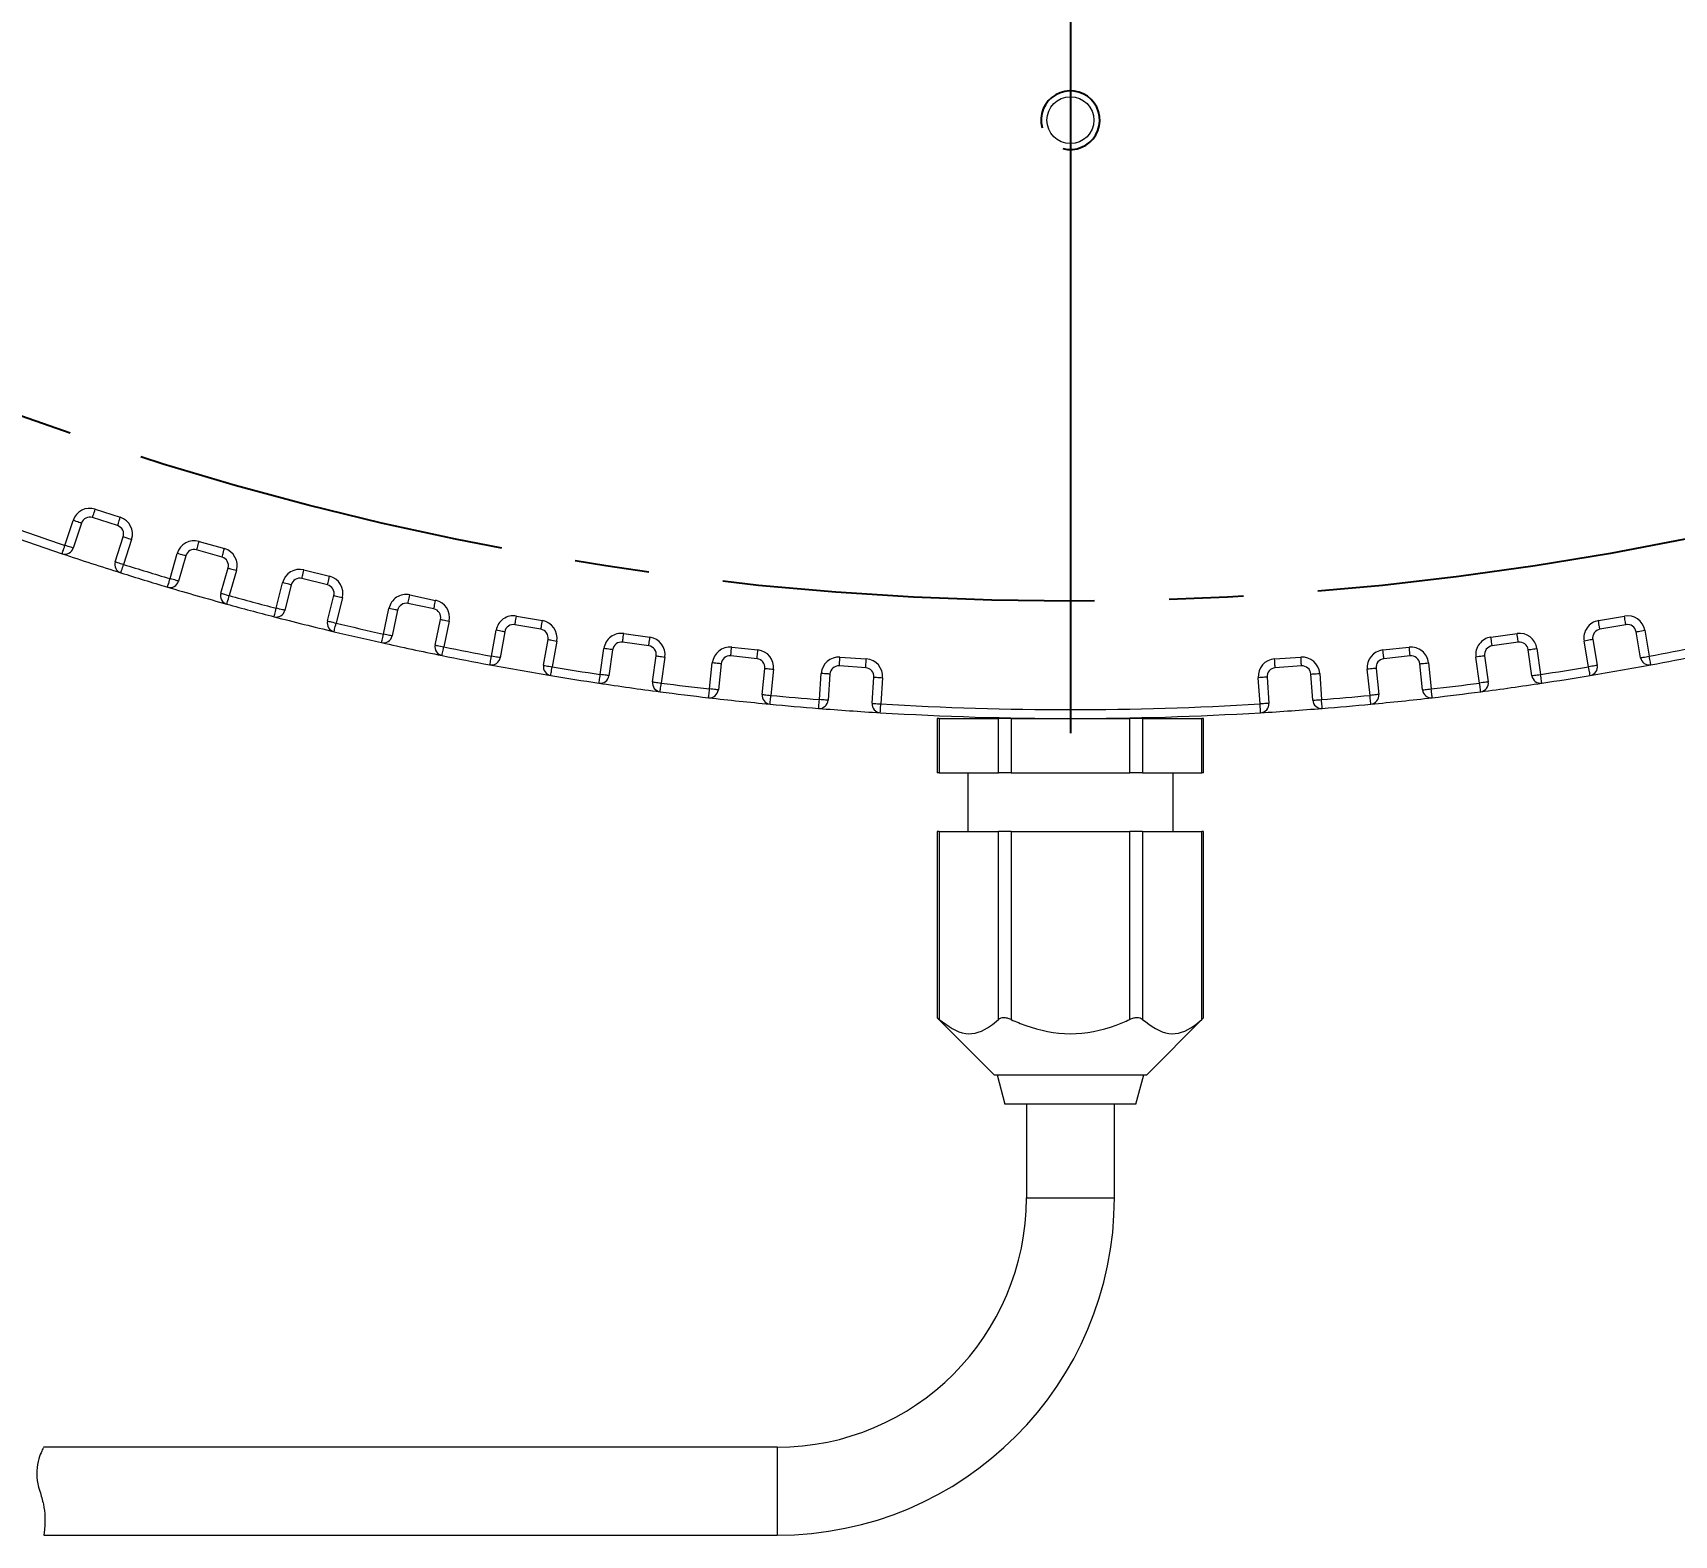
# Model space of a CAD drawing. Header units: millimetres. Extents: x 37 to 851, y 144 to 480.
# Drawn here: x 667.6 to 723.6, y 183.7 to 234.9 of the extents above; entities that cross this region are included whole.
import ezdxf

# ---------------------------------------------------------------- set-up
doc = ezdxf.new("R2010")
doc.units = ezdxf.units.MM
doc.linetypes.add('CENTERX2', pattern=[20.32, 12.7, -2.54, 2.54, -2.54])
doc.layers.add('FORMAT', color=7, linetype='Continuous')
doc.styles.add('SLDTEXTSTYLE0', font='TXT', dxfattribs={"width": 0.7, "bigfont": 'bigfont'})
doc.dimstyles.new('SLDDIMSTYLE5', dxfattribs={"dimtxt": 3.031684, "dimasz": 3.302, "dimexe": 0, "dimexo": 0.0625, "dimgap": 0.757921, "dimtad": 1, "dimdec": 4, "dimzin": 12, "dimdsep": 46, "dimtxsty": 'SLDTEXTSTYLE0', "dimblk1": 'OPEN30', "dimblk2": 'OPEN30', "dimsah": 1, "dimcen": 0.09, "dimadec": 1, "dimazin": 3, "dimtfac": 1, "dimtdec": 1, "dimtofl": 0, "dimtmove": 0, "dimatfit": 3, "dimldrblk": 'OPEN30', "dimfxl": 1, "dimfrac": 2, "dimtolj": 1, "dimtzin": 12, "dimarcsym": 0})

# ---------------------------------------------------------------- blocks, each defined once
blk = doc.blocks.new('_OPEN30')
at = {"color": 0, "linetype": 'ByBlock', "lineweight": -2}
for p, q in [((-1, 0.267949), (0, 0)), ((0, 0), (-1, -0.267949)), ((0, 0), (-1, 0))]:
    blk.add_line(p, q, dxfattribs=at)
blk = doc.blocks.new('*D13')
at = {"layer": 'FORMAT'}
for p, q in [((703.012, 428.054), (703.012, 444.98)), ((776.551, 393.093), (791.702, 408.244))]:
    blk.add_line(p, q, dxfattribs=at)
blk.add_arc((703.012, 319.554), 124.426, 45, 90, dxfattribs=at)
at = {"layer": 'FORMAT', "xscale": 3.302, "yscale": 3.302}
for p, rotation in [((703.012, 443.98, 0.1), 179.2399266086), ((790.995, 407.537, 0.1), 315.7600733914)]:
    blk.add_blockref('_OPEN30', p, dxfattribs=dict(at, rotation=rotation))
at = {"layer": 'FORMAT', "insert": (747.694, 439.416, 0.1), "char_height": 2.6458, "attachment_point": 1, "rotation": 337.5, "style": 'SLDTEXTSTYLE0'}
blk.add_mtext('45°', dxfattribs=at)
blk = doc.blocks.new('SW_CENTERMARKSYMBOL_1')
at = {"layer": 'FORMAT', "color": 0}
blk.add_line((0, -1), (0, -108.5), dxfattribs=at)

msp = doc.modelspace()

# ---------------------------------------------------------------- linework, layer by layer
at = {"color": 7, "linetype": 'Continuous', "lineweight": 15}
for p, q in [((668.73408, 217.45442), (669.01061, 218.3055)), ((670.52991, 218.12729), (669.67396, 218.40541)), ((669.76666, 218.69073), (670.62261, 218.41261)), ((669.29593, 218.21279), (669.0194, 217.36171)), ((670.44598, 216.89819), (670.72252, 217.74927)), ((671.00784, 217.65656), (670.7313, 216.80548)), ((672.31818, 216.32032), (672.56485, 217.18054)), ((674.08943, 217.05547), (673.22429, 217.30354)), ((673.30699, 217.59192), (674.17212, 217.34384)), ((672.85323, 217.09785), (672.60656, 216.23763)), ((674.04846, 215.82418), (674.29512, 216.68439)), ((674.5835, 216.6017), (674.33683, 215.74149)), ((676.8835, 216.61733), (677.75677, 216.3996)), ((675.93968, 215.31201), (676.15617, 216.18031)), ((676.44726, 216.10773), (676.23077, 215.23943)), ((677.68419, 216.10851), (676.81093, 216.32624)), ((677.68621, 214.87654), (677.9027, 215.74485)), ((678.19379, 215.67227), (677.9773, 214.80397)), ((681.30981, 215.28759), (680.42948, 215.47471)), ((680.49185, 215.76815), (681.37219, 215.58103)), ((679.59416, 214.43069), (679.78022, 215.30602)), ((680.07366, 215.24364), (679.88761, 214.36832)), ((681.35483, 214.05644), (681.54088, 214.93177)), ((681.83433, 214.8694), (681.64827, 213.99407)), ((684.12764, 215.04543), (685.01397, 214.88914)), ((721.01051, 214.88914), (721.89684, 215.04543)), ((683.27717, 213.67745), (683.43257, 214.55873)), ((683.72801, 214.50664), (683.57261, 213.62535)), ((684.96187, 214.5937), (684.07555, 214.74999)), ((687.78644, 214.45003), (688.67768, 214.32478)), ((717.3468, 214.32478), (718.23805, 214.45003)), ((721.94893, 214.74999), (721.06261, 214.5937)), ((722.45187, 213.62535), (722.29647, 214.50664)), ((722.59191, 214.55873), (722.74731, 213.67745)), ((685.04983, 213.36488), (685.20522, 214.24616)), ((685.50066, 214.19407), (685.34527, 213.31279)), ((686.98423, 213.0532), (687.10877, 213.93937)), ((687.40585, 213.89762), (687.28131, 213.01145)), ((688.63593, 214.02769), (687.74469, 214.15295)), ((691.46378, 213.98268), (692.35885, 213.8886)), ((713.66563, 213.8886), (714.5607, 213.98268)), ((718.2798, 214.15295), (717.38856, 214.02769)), ((718.74317, 213.01145), (718.61863, 213.89762)), ((718.91571, 213.93937), (719.04025, 213.0532)), ((720.67921, 213.31279), (720.52382, 214.19407)), ((720.81926, 214.24616), (720.97466, 213.36488)), ((688.76671, 212.80269), (688.89126, 213.68886)), ((689.18834, 213.64711), (689.06379, 212.76094)), ((690.71081, 212.55871), (690.80435, 213.44868)), ((691.10271, 213.41732), (691.00917, 212.52735)), ((692.32749, 213.59025), (691.43242, 213.68432)), ((692.50095, 212.37056), (692.59449, 213.26053)), ((692.89285, 213.22918), (692.79931, 212.3392)), ((696.03208, 213.28191), (695.13427, 213.34469)), ((695.1552, 213.64396), (696.05301, 213.58118)), ((709.97147, 213.58118), (710.86928, 213.64396)), ((710.89021, 213.34469), (709.9924, 213.28191)), ((713.22517, 212.3392), (713.13163, 213.22918)), ((713.42999, 213.26053), (713.52353, 212.37056)), ((714.59206, 213.68432), (713.69699, 213.59025)), ((715.01531, 212.52735), (714.92177, 213.41732)), ((715.22013, 213.44868), (715.31367, 212.55871)), ((716.96069, 212.76094), (716.83615, 213.64711)), ((717.13323, 213.68886), (717.25777, 212.80269)), ((694.45238, 212.19457), (694.51481, 213.08727)), ((694.81408, 213.06635), (694.75165, 212.17364)), ((696.248, 212.06901), (696.31042, 212.96171)), ((696.60969, 212.94079), (696.54727, 212.04809)), ((709.47721, 212.04809), (709.41479, 212.94079)), ((709.71406, 212.96171), (709.77648, 212.06901)), ((711.27283, 212.17364), (711.21041, 213.06635)), ((711.50967, 213.08727), (711.5721, 212.19457)), ((698.47079, 211.55387), (698.47079, 209.70387)), ((698.53778, 211.55387), (698.47079, 211.55387)), ((698.53778, 211.55387), (698.53778, 209.70387)), ((698.53778, 211.55387), (700.5585, 211.55387)), ((700.01224, 211.59555), (700.01224, 211.55387)), ((700.5585, 209.70387), (700.5585, 211.55387)), ((700.99152, 211.55387), (700.5585, 211.55387)), ((700.99152, 211.55387), (700.99152, 209.70387)), ((700.99152, 211.55387), (705.03297, 211.55387)), ((705.03297, 209.70387), (705.03297, 211.55387)), ((705.46598, 211.55387), (705.03297, 211.55387)), ((705.46598, 211.55387), (705.46598, 209.70387)), ((705.46598, 211.55387), (707.48671, 211.55387)), ((706.01224, 211.55387), (706.01224, 211.59555)), ((707.48671, 209.70387), (707.48671, 211.55387)), ((707.55369, 211.55387), (707.48671, 211.55387)), ((707.55369, 209.70387), (707.55369, 211.55387)), ((698.53778, 209.70387), (698.47079, 209.70387)), ((698.53778, 209.70387), (700.5585, 209.70387)), ((699.51224, 209.70387), (699.51224, 207.70387)), ((700.99152, 209.70387), (700.5585, 209.70387)), ((700.99152, 209.70387), (705.03297, 209.70387)), ((705.46598, 209.70387), (705.03297, 209.70387)), ((705.46598, 209.70387), (707.48671, 209.70387)), ((706.51224, 207.70387), (706.51224, 209.70387)), ((707.55369, 209.70387), (707.48671, 209.70387)), ((698.47079, 207.70387), (698.47079, 201.34451)), ((698.53778, 207.70387), (698.47079, 207.70387)), ((698.53778, 207.70387), (698.53778, 201.28531)), ((698.53778, 207.70387), (700.5585, 207.70387)), ((700.5585, 201.28531), (700.5585, 207.70387)), ((700.99152, 207.70387), (700.5585, 207.70387)), ((700.99152, 207.70387), (700.99152, 201.28531)), ((700.99152, 207.70387), (705.03297, 207.70387)), ((705.03297, 201.28531), (705.03297, 207.70387)), ((705.46598, 207.70387), (705.03297, 207.70387)), ((705.46598, 207.70387), (705.46598, 201.28531)), ((705.46598, 207.70387), (707.48671, 207.70387)), ((707.48671, 201.28531), (707.48671, 207.70387)), ((707.55369, 207.70387), (707.48671, 207.70387)), ((707.55369, 201.34451), (707.55369, 207.70387)), ((698.47167, 201.34444), (700.41224, 199.40387)), ((705.61224, 199.40387), (707.55281, 201.34444)), ((700.41224, 199.40387), (705.61224, 199.40387)), ((700.51224, 199.40387), (700.78019, 198.40387)), ((705.24429, 198.40387), (705.51224, 199.40387)), ((705.24429, 198.40387), (700.78019, 198.40387)), ((701.51224, 198.40387), (701.51224, 195.20387)), ((704.51224, 195.20387), (704.51224, 198.40387)), ((693.01224, 186.70386), (668.00267, 186.70386)), ((668.01293, 183.70387), (693.01224, 183.70387))]:
    msp.add_line(p, q, dxfattribs=at)
at = {"color": 8, "linetype": 'Continuous', "lineweight": 15}
for p, q in [((701.51224, 195.20387), (704.51224, 195.20387)), ((693.01224, 186.70386), (693.01224, 183.70387))]:
    msp.add_line(p, q, dxfattribs=at)
at = {"color": 7, "linetype": 'Continuous', "lineweight": 15, "flags": 128}
for points in [[(669.29593, 218.21279), (669.29045, 218.21457), (669.27422, 218.21986), (669.24785, 218.22842), (669.21237, 218.23995), (669.16913, 218.254), (669.1198, 218.27002), (669.06628, 218.28742), (669.01061, 218.3055)], [(669.67396, 218.40541), (669.67574, 218.41089), (669.68101, 218.42713), (669.68958, 218.45349), (669.70111, 218.48898), (669.71516, 218.53222), (669.73118, 218.58154), (669.74858, 218.63506), (669.76666, 218.69073)], [(670.52991, 218.12729), (670.53169, 218.13278), (670.53696, 218.14901), (670.54553, 218.17538), (670.55706, 218.21086), (670.57111, 218.2541), (670.58714, 218.30342), (670.60453, 218.35695), (670.62261, 218.41261)], [(670.72252, 217.74927), (670.728, 217.74749), (670.74424, 217.74222), (670.7706, 217.73365), (670.80609, 217.72212), (670.84932, 217.70807), (670.89865, 217.69204), (670.95217, 217.67465), (671.00784, 217.65656)], [(668.6386, 217.17002), (668.64044, 217.17549), (668.64587, 217.19167), (668.65469, 217.21795), (668.66657, 217.25332), (668.68103, 217.29642), (668.69755, 217.34558), (668.71546, 217.39894), (668.73408, 217.45442)], [(669.0194, 217.36171), (669.01392, 217.3635), (668.99768, 217.36877), (668.97132, 217.37734), (668.93583, 217.38886), (668.8926, 217.40292), (668.84327, 217.41894), (668.78975, 217.43633), (668.73408, 217.45442)], [(672.85323, 217.09785), (672.84768, 217.09944), (672.83127, 217.10414), (672.80462, 217.11178), (672.76876, 217.12207), (672.72506, 217.1346), (672.6752, 217.1489), (672.62111, 217.16441), (672.56485, 217.18054)], [(673.22429, 217.30354), (673.22588, 217.30908), (673.23059, 217.32549), (673.23823, 217.35214), (673.24851, 217.388), (673.26104, 217.4317), (673.27534, 217.48156), (673.29085, 217.53566), (673.30699, 217.59192)], [(674.08943, 217.05547), (674.09102, 217.061), (674.09573, 217.07742), (674.10337, 217.10407), (674.11365, 217.13993), (674.12618, 217.18363), (674.14048, 217.23348), (674.15599, 217.28758), (674.17212, 217.34384)], [(670.44598, 216.89819), (670.45147, 216.89641), (670.4677, 216.89114), (670.49407, 216.88257), (670.52955, 216.87103), (670.57279, 216.85699), (670.62212, 216.84096), (670.67564, 216.82357), (670.7313, 216.80548)], [(670.64138, 216.51928), (670.64311, 216.52478), (670.64823, 216.54106), (670.65654, 216.56751), (670.66772, 216.6031), (670.68134, 216.64647), (670.69689, 216.69596), (670.71376, 216.74965), (670.7313, 216.80548)], [(674.29512, 216.68439), (674.30066, 216.6828), (674.31707, 216.6781), (674.34372, 216.67046), (674.37958, 216.66018), (674.42328, 216.64764), (674.47314, 216.63335), (674.52724, 216.61783), (674.5835, 216.6017)], [(676.81093, 216.32624), (676.81232, 216.33184), (676.81645, 216.3484), (676.82316, 216.37529), (676.83218, 216.4115), (676.84318, 216.45561), (676.85573, 216.50593), (676.86934, 216.56054), (676.8835, 216.61733)], [(672.23269, 216.03277), (672.23433, 216.03829), (672.23919, 216.05466), (672.2471, 216.08123), (672.25773, 216.11699), (672.27068, 216.16057), (672.28547, 216.21028), (672.3015, 216.26423), (672.31818, 216.32032)], [(672.60656, 216.23763), (672.60102, 216.23922), (672.58461, 216.24393), (672.55796, 216.25157), (672.5221, 216.26185), (672.4784, 216.27438), (672.42854, 216.28868), (672.37444, 216.30419), (672.31818, 216.32032)], [(676.44726, 216.10773), (676.44167, 216.10912), (676.4251, 216.11325), (676.3982, 216.11996), (676.362, 216.12899), (676.31789, 216.13998), (676.26757, 216.15253), (676.21296, 216.16615), (676.15617, 216.18031)], [(677.68419, 216.10851), (677.68559, 216.11411), (677.68972, 216.13067), (677.69642, 216.15757), (677.70545, 216.19377), (677.71645, 216.23788), (677.729, 216.2882), (677.74261, 216.34281), (677.75677, 216.3996)], [(674.04846, 215.82418), (674.054, 215.82259), (674.07041, 215.81789), (674.09706, 215.81024), (674.13292, 215.79996), (674.17662, 215.78743), (674.22648, 215.77313), (674.28057, 215.75762), (674.33683, 215.74149)], [(674.25696, 215.45232), (674.25849, 215.45788), (674.26304, 215.47433), (674.27042, 215.50105), (674.28035, 215.53702), (674.29246, 215.58083), (674.30627, 215.63083), (674.32125, 215.68507), (674.33683, 215.74149)], [(677.9027, 215.74485), (677.9083, 215.74345), (677.92486, 215.73932), (677.95176, 215.73262), (677.98796, 215.72359), (678.03207, 215.71259), (678.0824, 215.70004), (678.137, 215.68643), (678.19379, 215.67227)], [(680.42948, 215.47471), (680.43068, 215.48035), (680.43423, 215.49705), (680.43999, 215.52416), (680.44775, 215.56066), (680.4572, 215.60513), (680.46798, 215.65586), (680.47968, 215.7109), (680.49185, 215.76815)], [(681.30981, 215.28759), (681.31101, 215.29323), (681.31456, 215.30993), (681.32032, 215.33704), (681.32808, 215.37354), (681.33753, 215.41801), (681.34832, 215.46874), (681.36002, 215.52379), (681.37219, 215.58103)], [(675.86427, 215.02164), (675.86572, 215.02722), (675.87001, 215.04374), (675.87698, 215.07057), (675.88636, 215.10668), (675.89778, 215.15069), (675.91082, 215.20089), (675.92497, 215.25536), (675.93968, 215.31201)], [(676.23077, 215.23943), (676.22518, 215.24082), (676.20861, 215.24495), (676.18171, 215.25166), (676.14551, 215.26069), (676.1014, 215.27169), (676.05107, 215.28423), (675.99647, 215.29784), (675.93968, 215.31201)], [(677.68621, 214.87654), (677.69181, 214.87515), (677.70837, 214.87102), (677.73527, 214.86432), (677.77147, 214.85529), (677.81558, 214.84429), (677.86591, 214.83174), (677.92051, 214.81813), (677.9773, 214.80397)], [(680.07366, 215.24364), (680.06802, 215.24484), (680.05132, 215.24839), (680.02421, 215.25415), (679.98771, 215.26191), (679.94325, 215.27136), (679.89251, 215.28215), (679.83747, 215.29384), (679.78022, 215.30602)], [(681.54088, 214.93177), (681.54652, 214.93058), (681.56322, 214.92703), (681.59034, 214.92126), (681.62683, 214.91351), (681.6713, 214.90405), (681.72203, 214.89327), (681.77708, 214.88157), (681.83433, 214.8694)], [(684.07555, 214.74999), (684.07655, 214.75567), (684.07951, 214.77247), (684.08433, 214.79978), (684.0908, 214.83652), (684.0987, 214.88129), (684.10771, 214.93237), (684.11748, 214.98779), (684.12764, 215.04543)], [(684.96187, 214.5937), (684.96287, 214.59938), (684.96584, 214.61619), (684.97065, 214.6435), (684.97713, 214.68024), (684.98503, 214.72501), (684.99403, 214.77609), (685.0038, 214.8315), (685.01397, 214.88914)], [(721.06261, 214.5937), (721.06161, 214.59938), (721.05864, 214.61619), (721.05383, 214.6435), (721.04735, 214.68024), (721.03946, 214.72501), (721.03045, 214.77609), (721.02068, 214.8315), (721.01051, 214.88914)], [(721.94893, 214.74999), (721.94793, 214.75567), (721.94497, 214.77247), (721.94016, 214.79978), (721.93368, 214.83652), (721.92578, 214.88129), (721.91678, 214.93237), (721.907, 214.98779), (721.89684, 215.04543)], [(677.90757, 214.51219), (677.90891, 214.51779), (677.91287, 214.5344), (677.91932, 214.56136), (677.92799, 214.59765), (677.93856, 214.64187), (677.95062, 214.69231), (677.9637, 214.74704), (677.9773, 214.80397)], [(679.52893, 214.13786), (679.53018, 214.1435), (679.5339, 214.16016), (679.53992, 214.18722), (679.54804, 214.22363), (679.55792, 214.268), (679.5692, 214.31863), (679.58144, 214.37356), (679.59416, 214.43069)], [(679.88761, 214.36832), (679.88197, 214.36951), (679.86527, 214.37306), (679.83815, 214.37883), (679.80166, 214.38659), (679.75719, 214.39603), (679.70646, 214.40682), (679.65141, 214.41852), (679.59416, 214.43069)], [(683.72801, 214.50664), (683.72233, 214.50764), (683.70552, 214.5106), (683.67822, 214.51542), (683.64148, 214.5219), (683.59671, 214.52979), (683.54563, 214.53879), (683.49021, 214.54857), (683.43257, 214.55873)], [(687.74469, 214.15295), (687.74549, 214.15866), (687.74786, 214.17556), (687.75172, 214.20302), (687.75691, 214.23996), (687.76324, 214.28498), (687.77046, 214.33634), (687.77829, 214.39207), (687.78644, 214.45003)], [(688.63593, 214.02769), (688.63673, 214.0334), (688.6391, 214.0503), (688.64296, 214.07776), (688.64815, 214.11471), (688.65448, 214.15972), (688.6617, 214.21109), (688.66953, 214.26682), (688.67768, 214.32478)], [(717.38856, 214.02769), (717.38775, 214.0334), (717.38538, 214.0503), (717.38152, 214.07776), (717.37633, 214.11471), (717.37, 214.15972), (717.36278, 214.21109), (717.35495, 214.26682), (717.3468, 214.32478)], [(718.2798, 214.15295), (718.27899, 214.15866), (718.27662, 214.17556), (718.27276, 214.20302), (718.26757, 214.23996), (718.26124, 214.28498), (718.25402, 214.33634), (718.24619, 214.39207), (718.23805, 214.45003)], [(722.29647, 214.50664), (722.30215, 214.50764), (722.31896, 214.5106), (722.34626, 214.51542), (722.38301, 214.5219), (722.42778, 214.52979), (722.47885, 214.53879), (722.53428, 214.54857), (722.59191, 214.55873)], [(681.35483, 214.05644), (681.36046, 214.05525), (681.37716, 214.0517), (681.40428, 214.04594), (681.44077, 214.03817), (681.48524, 214.02873), (681.53597, 214.01795), (681.59102, 214.00624), (681.64827, 213.99407)], [(681.58876, 213.70004), (681.58991, 213.70568), (681.59329, 213.72242), (681.59879, 213.74959), (681.60619, 213.78616), (681.61521, 213.83071), (681.6255, 213.88155), (681.63666, 213.93671), (681.64827, 213.99407)], [(685.20522, 214.24616), (685.2109, 214.24517), (685.22771, 214.2422), (685.25501, 214.23739), (685.29175, 214.23091), (685.33652, 214.22302), (685.3876, 214.21401), (685.44303, 214.20423), (685.50066, 214.19407)], [(687.40585, 213.89762), (687.40014, 213.89842), (687.38324, 213.9008), (687.35579, 213.90466), (687.31884, 213.90985), (687.27382, 213.91618), (687.22246, 213.9234), (687.16673, 213.93123), (687.10877, 213.93937)], [(691.43242, 213.68432), (691.43303, 213.69006), (691.43481, 213.70704), (691.43771, 213.73461), (691.44161, 213.77171), (691.44636, 213.81692), (691.45178, 213.86851), (691.45767, 213.92448), (691.46378, 213.98268)], [(692.32749, 213.59025), (692.3281, 213.59598), (692.32988, 213.61296), (692.33278, 213.64053), (692.33668, 213.67764), (692.34143, 213.72285), (692.34685, 213.77443), (692.35274, 213.8304), (692.35885, 213.8886)], [(713.69699, 213.59025), (713.69638, 213.59598), (713.6946, 213.61296), (713.6917, 213.64053), (713.6878, 213.67764), (713.68305, 213.72285), (713.67763, 213.77443), (713.67175, 213.8304), (713.66563, 213.8886)], [(714.59206, 213.68432), (714.59145, 213.69006), (714.58967, 213.70704), (714.58677, 213.73461), (714.58287, 213.77171), (714.57812, 213.81692), (714.5727, 213.86851), (714.56682, 213.92448), (714.5607, 213.98268)], [(718.61863, 213.89762), (718.62434, 213.89842), (718.64124, 213.9008), (718.6687, 213.90466), (718.70564, 213.90985), (718.75066, 213.91618), (718.80202, 213.9234), (718.85775, 213.93123), (718.91571, 213.93937)], [(720.81926, 214.24616), (720.81358, 214.24517), (720.79677, 214.2422), (720.76947, 214.23739), (720.73273, 214.23091), (720.68796, 214.22302), (720.63688, 214.21401), (720.58146, 214.20423), (720.52382, 214.19407)], [(683.2222, 213.38252), (683.22326, 213.38819), (683.22639, 213.40498), (683.23147, 213.43223), (683.2383, 213.46891), (683.24663, 213.5136), (683.25614, 213.56459), (683.26645, 213.61991), (683.27717, 213.67745)], [(683.57261, 213.62535), (683.56694, 213.62635), (683.55013, 213.62932), (683.52282, 213.63413), (683.48608, 213.64061), (683.44131, 213.6485), (683.39023, 213.65751), (683.33481, 213.66728), (683.27717, 213.67745)], [(685.04983, 213.36488), (685.0555, 213.36388), (685.07232, 213.36092), (685.09962, 213.3561), (685.13636, 213.34962), (685.18113, 213.34173), (685.23221, 213.33272), (685.28763, 213.32295), (685.34527, 213.31279)], [(685.29606, 213.01685), (685.297, 213.02253), (685.2998, 213.03938), (685.30435, 213.06672), (685.31047, 213.10353), (685.31793, 213.14837), (685.32644, 213.19954), (685.33567, 213.25505), (685.34527, 213.31279)], [(688.89126, 213.68886), (688.89696, 213.68806), (688.91387, 213.68568), (688.94132, 213.68183), (688.97827, 213.67663), (689.02329, 213.6703), (689.07465, 213.66309), (689.13038, 213.65525), (689.18834, 213.64711)], [(691.10271, 213.41732), (691.09698, 213.41793), (691.08, 213.41972), (691.05243, 213.42261), (691.01532, 213.42651), (690.97011, 213.43126), (690.91853, 213.43669), (690.86256, 213.44257), (690.80435, 213.44868)], [(692.59449, 213.26053), (692.60023, 213.25993), (692.6172, 213.25815), (692.64477, 213.25525), (692.68188, 213.25135), (692.72709, 213.2466), (692.77867, 213.24118), (692.83464, 213.23529), (692.89285, 213.22918)], [(695.13427, 213.34469), (695.13468, 213.35044), (695.13587, 213.36747), (695.1378, 213.39512), (695.1404, 213.43235), (695.14357, 213.4777), (695.14719, 213.52943), (695.15112, 213.58557), (695.1552, 213.64396)], [(696.03208, 213.28191), (696.03248, 213.28766), (696.03367, 213.30469), (696.03561, 213.33234), (696.03821, 213.36956), (696.04138, 213.41491), (696.045, 213.46666), (696.04892, 213.5228), (696.05301, 213.58118)], [(709.9924, 213.28191), (709.992, 213.28766), (709.99081, 213.30469), (709.98887, 213.33234), (709.98627, 213.36956), (709.9831, 213.41491), (709.97948, 213.46666), (709.97556, 213.5228), (709.97147, 213.58118)], [(710.89021, 213.34469), (710.88981, 213.35044), (710.88862, 213.36747), (710.88668, 213.39512), (710.88408, 213.43235), (710.88091, 213.4777), (710.87729, 213.52943), (710.87337, 213.58557), (710.86928, 213.64396)], [(713.42999, 213.26053), (713.42426, 213.25993), (713.40728, 213.25815), (713.37971, 213.25525), (713.3426, 213.25135), (713.29739, 213.2466), (713.24581, 213.24118), (713.18984, 213.23529), (713.13163, 213.22918)], [(714.92177, 213.41732), (714.9275, 213.41793), (714.94448, 213.41972), (714.97205, 213.42261), (715.00916, 213.42651), (715.05437, 213.43126), (715.10595, 213.43669), (715.16192, 213.44257), (715.22013, 213.44868)], [(717.13323, 213.68886), (717.12752, 213.68806), (717.11061, 213.68568), (717.08316, 213.68183), (717.04621, 213.67663), (717.0012, 213.6703), (716.94983, 213.66309), (716.8941, 213.65525), (716.83615, 213.64711)], [(720.97466, 213.36488), (720.96898, 213.36388), (720.95217, 213.36092), (720.92486, 213.3561), (720.88812, 213.34962), (720.84335, 213.34173), (720.79227, 213.33272), (720.73685, 213.32295), (720.67921, 213.31279)], [(720.72843, 213.01685), (720.72748, 213.02253), (720.72468, 213.03938), (720.72013, 213.06672), (720.71401, 213.10353), (720.70655, 213.14837), (720.69805, 213.19954), (720.68881, 213.25505), (720.67921, 213.31279)], [(722.45187, 213.62535), (722.45754, 213.62635), (722.47436, 213.62932), (722.50166, 213.63413), (722.5384, 213.64061), (722.58317, 213.6485), (722.63425, 213.65751), (722.68967, 213.66728), (722.74731, 213.67745)], [(722.80228, 213.38252), (722.80123, 213.38819), (722.7981, 213.40498), (722.79302, 213.43223), (722.78618, 213.46891), (722.77785, 213.5136), (722.76835, 213.56459), (722.75803, 213.61991), (722.74731, 213.67745)], [(686.93958, 212.75654), (686.94044, 212.76224), (686.94298, 212.77912), (686.94711, 212.80653), (686.95266, 212.84343), (686.95943, 212.88839), (686.96714, 212.93968), (686.97552, 212.99532), (686.98423, 213.0532)], [(687.28131, 213.01145), (687.2756, 213.01225), (687.2587, 213.01463), (687.23124, 213.01849), (687.1943, 213.02367), (687.14928, 213.03001), (687.09792, 213.03722), (687.04219, 213.04506), (686.98423, 213.0532)], [(688.76671, 212.80269), (688.77242, 212.80188), (688.78933, 212.79951), (688.81678, 212.79565), (688.85372, 212.79046), (688.89874, 212.78413), (688.9501, 212.77692), (689.00583, 212.76908), (689.06379, 212.76094)], [(689.02494, 212.46346), (689.02569, 212.46918), (689.0279, 212.48611), (689.03149, 212.5136), (689.03632, 212.55059), (689.04221, 212.59567), (689.04892, 212.6471), (689.05621, 212.7029), (689.06379, 212.76094)], [(694.81408, 213.06635), (694.80833, 213.06675), (694.7913, 213.06794), (694.76364, 213.06987), (694.72642, 213.07247), (694.68107, 213.07565), (694.62933, 213.07926), (694.57319, 213.08319), (694.51481, 213.08727)], [(696.31042, 212.96171), (696.31617, 212.96131), (696.3332, 212.96012), (696.36086, 212.95818), (696.39808, 212.95558), (696.44343, 212.95241), (696.49517, 212.9488), (696.55131, 212.94487), (696.60969, 212.94079)], [(709.71406, 212.96171), (709.70831, 212.96131), (709.69128, 212.96012), (709.66362, 212.95818), (709.62641, 212.95558), (709.58106, 212.95241), (709.52932, 212.9488), (709.47317, 212.94487), (709.41479, 212.94079)], [(711.21041, 213.06635), (711.21616, 213.06675), (711.23319, 213.06794), (711.26084, 213.06987), (711.29806, 213.07247), (711.34341, 213.07565), (711.39515, 213.07926), (711.45129, 213.08319), (711.50967, 213.08727)], [(717.25777, 212.80269), (717.25206, 212.80188), (717.23516, 212.79951), (717.2077, 212.79565), (717.17076, 212.79046), (717.12574, 212.78413), (717.07438, 212.77692), (717.01865, 212.76908), (716.96069, 212.76094)], [(716.99954, 212.46346), (716.9988, 212.46918), (716.99659, 212.48611), (716.993, 212.5136), (716.98816, 212.55059), (716.98228, 212.59567), (716.97556, 212.6471), (716.96827, 212.7029), (716.96069, 212.76094)], [(718.74317, 213.01145), (718.74888, 213.01225), (718.76579, 213.01463), (718.79324, 213.01849), (718.83019, 213.02367), (718.8752, 213.03001), (718.92657, 213.03722), (718.9823, 213.04506), (719.04025, 213.0532)], [(719.0849, 212.75654), (719.08404, 212.76224), (719.0815, 212.77912), (719.07737, 212.80653), (719.07182, 212.84343), (719.06506, 212.88839), (719.05734, 212.93968), (719.04896, 212.99532), (719.04025, 213.0532)], [(690.67655, 212.26067), (690.67721, 212.2664), (690.67916, 212.28335), (690.68232, 212.3109), (690.68658, 212.34797), (690.69178, 212.39313), (690.6977, 212.44465), (690.70413, 212.50056), (690.71081, 212.55871)], [(691.00917, 212.52735), (691.00344, 212.52795), (690.98646, 212.52974), (690.95889, 212.53264), (690.92178, 212.53653), (690.87657, 212.54129), (690.82499, 212.54671), (690.76902, 212.55259), (690.71081, 212.55871)], [(692.50095, 212.37056), (692.50668, 212.36995), (692.52366, 212.36817), (692.55123, 212.36527), (692.58834, 212.36137), (692.63355, 212.35662), (692.68513, 212.3512), (692.7411, 212.34531), (692.79931, 212.3392)], [(692.77086, 212.04055), (692.77141, 212.04629), (692.77303, 212.06329), (692.77565, 212.09088), (692.77919, 212.12802), (692.7835, 212.17328), (692.78842, 212.22491), (692.79376, 212.28093), (692.79931, 212.3392)], [(694.42854, 211.89552), (694.429, 211.90127), (694.43035, 211.91828), (694.43256, 211.94592), (694.43552, 211.98311), (694.43914, 212.02843), (694.44326, 212.08013), (694.44773, 212.13623), (694.45238, 212.19457)], [(694.75165, 212.17364), (694.7459, 212.17405), (694.72887, 212.17524), (694.70122, 212.17718), (694.664, 212.17978), (694.61865, 212.18294), (694.56691, 212.18656), (694.51077, 212.19049), (694.45238, 212.19457)], [(711.27283, 212.17364), (711.27858, 212.17405), (711.29561, 212.17524), (711.32327, 212.17718), (711.36048, 212.17978), (711.40583, 212.18294), (711.45757, 212.18656), (711.51371, 212.19049), (711.5721, 212.19457)], [(711.59594, 211.89552), (711.59548, 211.90127), (711.59413, 211.91828), (711.59192, 211.94592), (711.58896, 211.98311), (711.58535, 212.02843), (711.58122, 212.08013), (711.57675, 212.13623), (711.5721, 212.19457)], [(713.52353, 212.37056), (713.5178, 212.36995), (713.50082, 212.36817), (713.47325, 212.36527), (713.43614, 212.36137), (713.39093, 212.35662), (713.33935, 212.3512), (713.28338, 212.34531), (713.22517, 212.3392)], [(713.25362, 212.04055), (713.25308, 212.04629), (713.25146, 212.06329), (713.24883, 212.09088), (713.24529, 212.12802), (713.24098, 212.17328), (713.23606, 212.22491), (713.23072, 212.28093), (713.22517, 212.3392)], [(715.01531, 212.52735), (715.02105, 212.52795), (715.03802, 212.52974), (715.06559, 212.53264), (715.1027, 212.53653), (715.14791, 212.54129), (715.19949, 212.54671), (715.25546, 212.55259), (715.31367, 212.55871)], [(715.34794, 212.26067), (715.34728, 212.2664), (715.34533, 212.28335), (715.34216, 212.3109), (715.3379, 212.34797), (715.33271, 212.39313), (715.32678, 212.44465), (715.32035, 212.50056), (715.31367, 212.55871)], [(696.248, 212.06901), (696.25375, 212.06861), (696.27078, 212.06742), (696.29843, 212.06548), (696.33565, 212.06288), (696.381, 212.05971), (696.43274, 212.05609), (696.48888, 212.05217), (696.54727, 212.04809)], [(696.52926, 211.74863), (696.52961, 211.75438), (696.53063, 211.77142), (696.53229, 211.7991), (696.53453, 211.83633), (696.53726, 211.88172), (696.54038, 211.93349), (696.54376, 211.98966), (696.54727, 212.04809)], [(709.77648, 212.06901), (709.77073, 212.06861), (709.7537, 212.06742), (709.72605, 212.06548), (709.68883, 212.06288), (709.64348, 212.05971), (709.59174, 212.05609), (709.5356, 212.05217), (709.47721, 212.04809)], [(709.49522, 211.74863), (709.49488, 211.75438), (709.49385, 211.77142), (709.49219, 211.7991), (709.48995, 211.83633), (709.48722, 211.88172), (709.48411, 211.93349), (709.48073, 211.98966), (709.47721, 212.04809)]]:
    msp.add_lwpolyline(points, dxfattribs=at)
at = {"color": 7, "linetype": 'Continuous', "lineweight": 15}
msp.add_circle((703.01224, 231.95387), 0.8, dxfattribs=at)
for centre, radius, start, end in [((669.58125, 218.12009), 0.6, 72, 162), ((669.58125, 218.12009), 0.3, 72, 162), ((670.4372, 217.84198), 0.6, 342, 72), ((703.01224, 319.55387), 108, 250.5586028, 251.4413972), ((703.01224, 319.55387), 107.7, 250.5586028, 251.4413972), ((670.4372, 217.84198), 0.3, 342, 72), ((668.73408, 217.45442), 0.3, 251.441397, 342), ((703.01224, 319.55387), 108, 251.4413972, 252.5586028), ((673.1416, 217.01516), 0.6, 74, 164), ((673.1416, 217.01516), 0.3, 74, 164), ((674.00674, 216.76708), 0.6, 344, 74), ((670.7313, 216.80548), 0.3, 162, 252.558603), ((703.01224, 319.55387), 107.7, 252.5586028, 253.4413972), ((674.00674, 216.76708), 0.3, 344, 74), ((676.73835, 216.03515), 0.6, 76, 166), ((703.01224, 319.55387), 108, 252.5586028, 253.4413972), ((672.31818, 216.32033), 0.3, 253.441397, 344), ((703.01224, 319.55387), 108, 253.4413972, 254.5586028), ((676.73835, 216.03515), 0.3, 76, 166), ((677.61162, 215.81742), 0.3, 346, 76), ((677.61162, 215.81742), 0.6, 346, 76), ((674.33683, 215.74149), 0.3, 164, 254.558603), ((703.01224, 319.55387), 108, 254.5586028, 255.4413972), ((703.01224, 319.55387), 107.7, 254.5586028, 255.4413972), ((680.36711, 215.18127), 0.6, 78, 168), ((680.36711, 215.18127), 0.3, 78, 168), ((681.24744, 214.99415), 0.6, 348, 78), ((675.93968, 215.31201), 0.3, 255.441397, 346), ((703.01224, 319.55387), 108, 255.4413972, 256.5586028), ((677.9773, 214.80397), 0.3, 166, 256.558603), ((681.24744, 214.99415), 0.3, 348, 78), ((684.02345, 214.45454), 0.6, 80, 170), ((684.90978, 214.29826), 0.6, 350, 80), ((721.1147, 214.29826), 0.6, 100, 190), ((722.00103, 214.45454), 0.6, 10, 100), ((703.01224, 319.55387), 108, 256.5586028, 257.4413972), ((703.01224, 319.55387), 107.7, 256.5586028, 257.4413972), ((679.59416, 214.43069), 0.3, 257.441397, 348), ((684.02345, 214.45454), 0.3, 80, 170), ((684.90978, 214.29826), 0.3, 350, 80), ((687.70293, 213.85587), 0.6, 82, 172), ((688.59417, 213.73061), 0.6, 352, 82), ((717.43031, 213.73061), 0.6, 98, 188), ((718.32155, 213.85587), 0.6, 8, 98), ((721.1147, 214.29826), 0.3, 100, 190), ((722.00103, 214.45454), 0.3, 10, 100), ((703.01224, 319.55387), 108, 257.4413972, 258.5586028), ((681.64827, 213.99407), 0.3, 168, 258.558603), ((703.01224, 319.55387), 107.7, 258.5586028, 259.4413972), ((687.70293, 213.85587), 0.3, 82, 172), ((688.59417, 213.73061), 0.3, 352, 82), ((691.40107, 213.38597), 0.6, 84, 174), ((692.29614, 213.29189), 0.6, 354, 84), ((713.72835, 213.29189), 0.6, 96, 186), ((714.62342, 213.38597), 0.6, 6, 96), ((717.43031, 213.73061), 0.3, 98, 188), ((718.32155, 213.85587), 0.3, 8, 98), ((703.01224, 319.55387), 107.7, 280.5586028, 281.4413972), ((703.01224, 319.55387), 108, 258.5586028, 259.4413972), ((683.27717, 213.67745), 0.3, 259.441397, 350), ((703.01224, 319.55387), 108, 259.4413972, 260.5586028), ((685.34527, 213.31279), 0.3, 170, 260.558603), ((703.01224, 319.55387), 107.7, 260.5586028, 261.4413972), ((691.40107, 213.38597), 0.3, 84, 174), ((692.29614, 213.29189), 0.3, 354, 84), ((695.11335, 213.04542), 0.6, 86, 176), ((695.11335, 213.04542), 0.3, 86, 176), ((696.01115, 212.98264), 0.3, 356, 86), ((696.01115, 212.98264), 0.6, 356, 86), ((710.01333, 212.98264), 0.6, 94, 184), ((710.01333, 212.98264), 0.3, 94, 184), ((710.91114, 213.04542), 0.6, 4, 94), ((710.91114, 213.04542), 0.3, 4, 94), ((713.72835, 213.29189), 0.3, 96, 186), ((714.62342, 213.38597), 0.3, 6, 96), ((703.01224, 319.55387), 107.7, 278.5586028, 279.4413972), ((703.01224, 319.55387), 108, 279.4413972, 280.5586028), ((720.67921, 213.31279), 0.3, 279.441397, 10), ((722.74731, 213.67745), 0.3, 190, 280.558603), ((703.01224, 319.55387), 108, 280.5586028, 281.4413972), ((703.01224, 319.55387), 108, 260.5586028, 261.4413972), ((686.98423, 213.0532), 0.3, 261.441397, 352), ((703.01224, 319.55387), 108, 261.4413972, 262.5586028), ((689.06379, 212.76094), 0.3, 172, 262.558603), ((703.01224, 319.55387), 107.7, 262.5586028, 263.4413972), ((703.01224, 319.55387), 107.7, 276.5586028, 277.4413972), ((716.96069, 212.76094), 0.3, 277.441397, 8), ((703.01224, 319.55387), 108, 277.4413972, 278.5586028), ((719.04025, 213.0532), 0.3, 188, 278.558603), ((703.01224, 319.55387), 108, 278.5586028, 279.4413972), ((703.01224, 319.55387), 108, 262.5586028, 263.4413972), ((690.71081, 212.55871), 0.3, 263.441397, 354), ((703.01224, 319.55387), 108, 263.4413972, 264.5586028), ((692.79931, 212.3392), 0.3, 174, 264.558603), ((703.01224, 319.55387), 107.7, 264.5586028, 265.4413972), ((694.45238, 212.19457), 0.3, 265.441397, 356), ((711.5721, 212.19457), 0.3, 184, 274.558603), ((703.01224, 319.55387), 107.7, 274.5586028, 275.4413972), ((713.22517, 212.3392), 0.3, 275.441397, 6), ((703.01224, 319.55387), 108, 275.4413972, 276.5586028), ((715.31367, 212.55871), 0.3, 186, 276.558603), ((703.01224, 319.55387), 108, 276.5586028, 277.4413972), ((703.01224, 319.55387), 108, 264.5586028, 265.4413972), ((703.01224, 319.55387), 108, 265.4413972, 266.5586028), ((696.54727, 212.04808), 0.3, 176, 266.558603), ((703.01224, 319.55387), 108, 266.5586028, 273.4413972), ((703.01224, 319.55387), 107.7, 266.5586028, 273.4413972), ((709.47721, 212.04808), 0.3, 273.441397, 4), ((703.01224, 319.55387), 108, 273.4413972, 274.5586028), ((703.01224, 319.55387), 108, 274.5586028, 275.4413972), ((693.01224, 195.20387), 8.5, 270, 0), ((693.01224, 195.20387), 11.5, 270, 0)]:
    msp.add_arc(centre, radius, start, end, dxfattribs=at)
for points, knots in [([(698.53778, 201.28531), (698.51834, 201.30276), (698.48035, 201.33687), (698.47455, 201.34199), (698.47172, 201.34449)], [0, 0, 0, 0, 0.51167566, 1, 1, 1, 1]), ([(698.53778, 201.28531), (698.8352, 201.06888), (699.40656, 200.65313), (700.11919, 200.91341), (700.47073, 201.21101), (700.5585, 201.28531)], [0, 0, 0, 0, 0.44894684, 0.86241343, 1, 1, 1, 1]), ([(700.99152, 201.28531), (700.94847, 201.30226), (700.86211, 201.33625), (700.73533, 201.35031), (700.6278, 201.33421), (700.58192, 201.30183), (700.5585, 201.28531)], [0, 0, 0, 0, 0.2556988, 0.51296313, 0.75147245, 1, 1, 1, 1]), ([(700.99152, 201.28531), (701.15566, 201.21547), (701.79216, 200.94465), (703.01912, 200.69789), (704.23686, 200.94541), (704.87857, 201.21939), (705.03297, 201.28531)], [0, 0, 0, 0, 0.12837358, 0.4978078, 0.87916954, 1, 1, 1, 1]), ([(705.46598, 201.28531), (705.4418, 201.30225), (705.3933, 201.33624), (705.28245, 201.35031), (705.15671, 201.33421), (705.07478, 201.30183), (705.03297, 201.28531)], [0, 0, 0, 0, 0.25564494, 0.51291923, 0.75143345, 1, 1, 1, 1]), ([(705.46598, 201.28531), (705.76341, 201.06888), (706.33476, 200.65313), (707.04739, 200.91341), (707.39893, 201.21101), (707.48671, 201.28531)], [0, 0, 0, 0, 0.44894686, 0.86241347, 1, 1, 1, 1]), ([(707.55276, 201.34449), (707.55307, 201.34477), (707.55891, 201.34996), (707.53875, 201.33209), (707.50429, 201.30112), (707.48671, 201.28531)], [0, 0, 0, 0, 0.02657162, 0.50324048, 1, 1, 1, 1]), ([(668.00267, 186.68685), (668.00254, 186.68693), (668.00224, 186.68713), (667.91599, 186.52446), (667.81052, 186.23201), (667.75465, 185.81195), (667.80058, 185.44112), (667.86295, 185.25114), (667.87847, 185.20387)], [0, 0, 0, 0, 0.13474343, 0.32077352, 0.52831334, 0.74766017, 0.93721803, 1, 1, 1, 1]), ([(667.87847, 185.20387), (667.92431, 185.05359), (668.01604, 184.75286), (668.05748, 184.3249), (668.05037, 183.98239), (668.02005, 183.7475), (668.01528, 183.72128), (668.01293, 183.70833)], [0, 0, 0, 0, 0.19801147, 0.39622985, 0.59230599, 0.7986574, 1, 1, 1, 1])]:
    msp.add_open_spline(points, degree=3, knots=knots, dxfattribs=at)
at = {"layer": 'FORMAT', "linetype": 'CENTERX2'}
msp.add_circle((703.01224, 319.55387), 104, dxfattribs=at)
at = {"layer": 'FORMAT'}
msp.add_arc((703.01224, 231.95387), 1, 255, 195, dxfattribs=at)

# ---------------------------------------------------------------- block references
msp.add_blockref('SW_CENTERMARKSYMBOL_1', (703.01224, 319.55387), dxfattribs=at)

# ---------------------------------------------------------------- dimensions: what is measured, and where the dimension line sits
dim = msp.add_angular_dim_2l(base=(750.62813, 434.5088), line1=((703.01224, 319.55387), (776.55135, 393.09298)), line2=((703.01224, 428.05387), (703.01224, 211.05387)), dimstyle='SLDDIMSTYLE5', dxfattribs=at)
dim.commit()
dim.dimension.update_dxf_attribs({"geometry": '*D13', "text_midpoint": (750.62813, 434.5088), "dimtype": 162})

doc.saveas('drawing.dxf')
